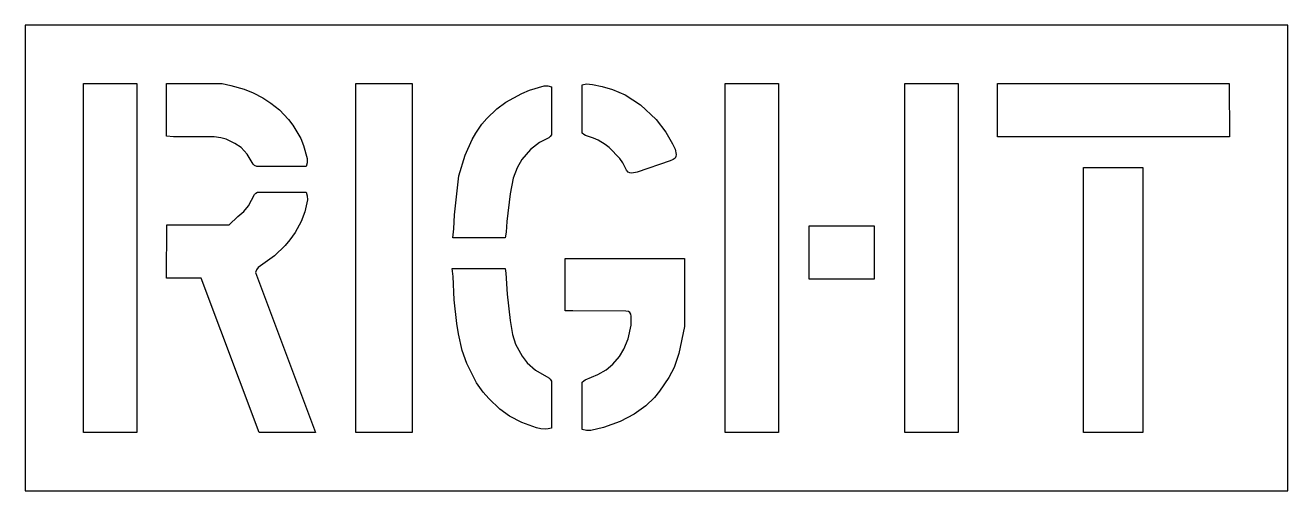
# Model space of a CAD drawing. Header units: inches. Extents: x 0 to 65, y 0 to 24.
import ezdxf

# ---------------------------------------------------------------- set-up
doc = ezdxf.new("R2010")
doc.units = ezdxf.units.IN
doc.header["$MEASUREMENT"] = 0
doc.layers.add('CUT', color=1, linetype='Continuous')

msp = doc.modelspace()

# ---------------------------------------------------------------- linework, layer by layer
at = {"layer": 'CUT'}
for points in [[(0, 0), (65, 0), (65, 24), (0, 24)], [(5.744, 20.996), (5.744, 3.01), (3, 3.011), (3, 20.995)], [(13.785, 18.841), (14.185, 18.153), (14.334, 17.802), (14.516, 17.121), (14.519, 16.903), (14.463, 16.716), (11.918, 16.716), (11.807, 16.776), (11.738, 16.841), (11.43, 17.353), (11.11, 17.695), (10.798, 17.911), (10.347, 18.125), (10.067, 18.196), (9.729, 18.24), (7.637, 18.247), (7.269, 18.286), (7.269, 21.002), (7.42, 21), (10.131, 20.999), (10.586, 20.898), (11.266, 20.705), (11.727, 20.509), (12.227, 20.255), (12.649, 19.987), (13.084, 19.634), (13.552, 19.143)], [(17.177, 20.994), (17.333, 20.993), (17.382, 20.997), (19.923, 20.996), (19.923, 3.009), (17.027, 3.003), (17.027, 20.995)], [(26.902, 20.877), (27.089, 20.824), (27.089, 18.344), (27.026, 18.257), (26.958, 18.193), (26.479, 17.947), (26.009, 17.596), (25.572, 17.08), (25.32, 16.651), (25.117, 16.108), (24.963, 15.309), (24.798, 13.88), (24.761, 13.327), (24.717, 13.044), (22.008, 13.044), (22.026, 13.193), (22.068, 13.498), (22.1, 14.232), (22.331, 16.23), (22.641, 17.305), (23.013, 18.108), (23.197, 18.443), (23.515, 18.904), (23.766, 19.193), (24.272, 19.687), (24.742, 20.041), (25.573, 20.487), (25.953, 20.647), (26.713, 20.871)], [(30.759, 16.911), (30.613, 17.131), (30.06, 17.701), (29.849, 17.859), (29.493, 18.067), (29.256, 18.181), (28.848, 18.317), (28.763, 18.369), (28.665, 18.443), (28.665, 20.926), (28.889, 20.97), (29.197, 20.943), (29.706, 20.843), (30.242, 20.683), (30.891, 20.403), (31.684, 19.894), (32.479, 19.148), (32.979, 18.492), (33.329, 17.877), (33.453, 17.613), (33.508, 17.337), (33.497, 17.236), (33.457, 17.153), (33.362, 17.077), (33.209, 17.011), (31.506, 16.43), (31.227, 16.379), (31.124, 16.391), (31.036, 16.433), (30.953, 16.526)], [(38.778, 3.008), (36.034, 3.009), (36.034, 20.995), (38.778, 20.995)], [(48.028, 20.993), (48.028, 3.01), (45.284, 3.011), (45.284, 20.996)], [(50.064, 20.999), (61.99, 20.999), (62, 18.245), (50.065, 18.245)], [(57.034, 2.999), (54.482, 3.005), (54.482, 16.661), (54.633, 16.66), (54.791, 16.659), (54.838, 16.663), (57.532, 16.662), (57.532, 3.001), (57.384, 3.006)], [(12, 11.507), (11.907, 11.383), (11.861, 11.252), (14.943, 3.008), (12.044, 2.998), (9.06, 10.954), (7.269, 10.954), (7.284, 13.713), (10.501, 13.713), (10.939, 14.137), (11.256, 14.397), (11.493, 14.693), (11.798, 15.27), (11.866, 15.335), (11.955, 15.39), (14.466, 15.39), (14.521, 15.199), (14.526, 15.007), (14.393, 14.384), (14.209, 13.889), (13.898, 13.32), (13.629, 12.933), (13.376, 12.647), (12.826, 12.115)], [(43.708, 10.903), (40.354, 10.903), (40.354, 13.656), (43.708, 13.656)], [(28.833, 5.726), (29.475, 5.991), (29.91, 6.235), (30.244, 6.522), (30.598, 6.915), (30.822, 7.294), (31.047, 7.836), (31.19, 8.546), (31.197, 9.007), (31.176, 9.108), (31.13, 9.187), (31.054, 9.237), (30.928, 9.264), (28.19, 9.272), (28.044, 9.282), (27.801, 9.276), (27.801, 11.973), (33.95, 11.973), (33.95, 8.476), (33.657, 7.085), (33.402, 6.362), (33.143, 5.834), (32.661, 5.128), (32.399, 4.811), (31.952, 4.383), (31.358, 3.948), (30.629, 3.564), (29.769, 3.255), (29.12, 3.115), (28.896, 3.111), (28.665, 3.151), (28.665, 5.593), (28.753, 5.67)], [(27.089, 3.233), (26.931, 3.187), (26.802, 3.178), (26.543, 3.201), (26.314, 3.25), (25.565, 3.518), (24.935, 3.839), (24.433, 4.199), (23.865, 4.756), (23.569, 5.084), (23.23, 5.566), (22.737, 6.569), (22.503, 7.231), (22.307, 8.083), (22.221, 8.621), (22.09, 9.844), (22.024, 11.045), (21.98, 11.463), (24.707, 11.463), (24.744, 11.218), (24.814, 10.13), (24.97, 8.777), (25.081, 8.062), (25.244, 7.558), (25.577, 6.936), (25.849, 6.591), (26.264, 6.22), (26.962, 5.817), (27.029, 5.746), (27.089, 5.656)]]:
    msp.add_lwpolyline(points, close=True, dxfattribs=at)

doc.saveas('drawing.dxf')
